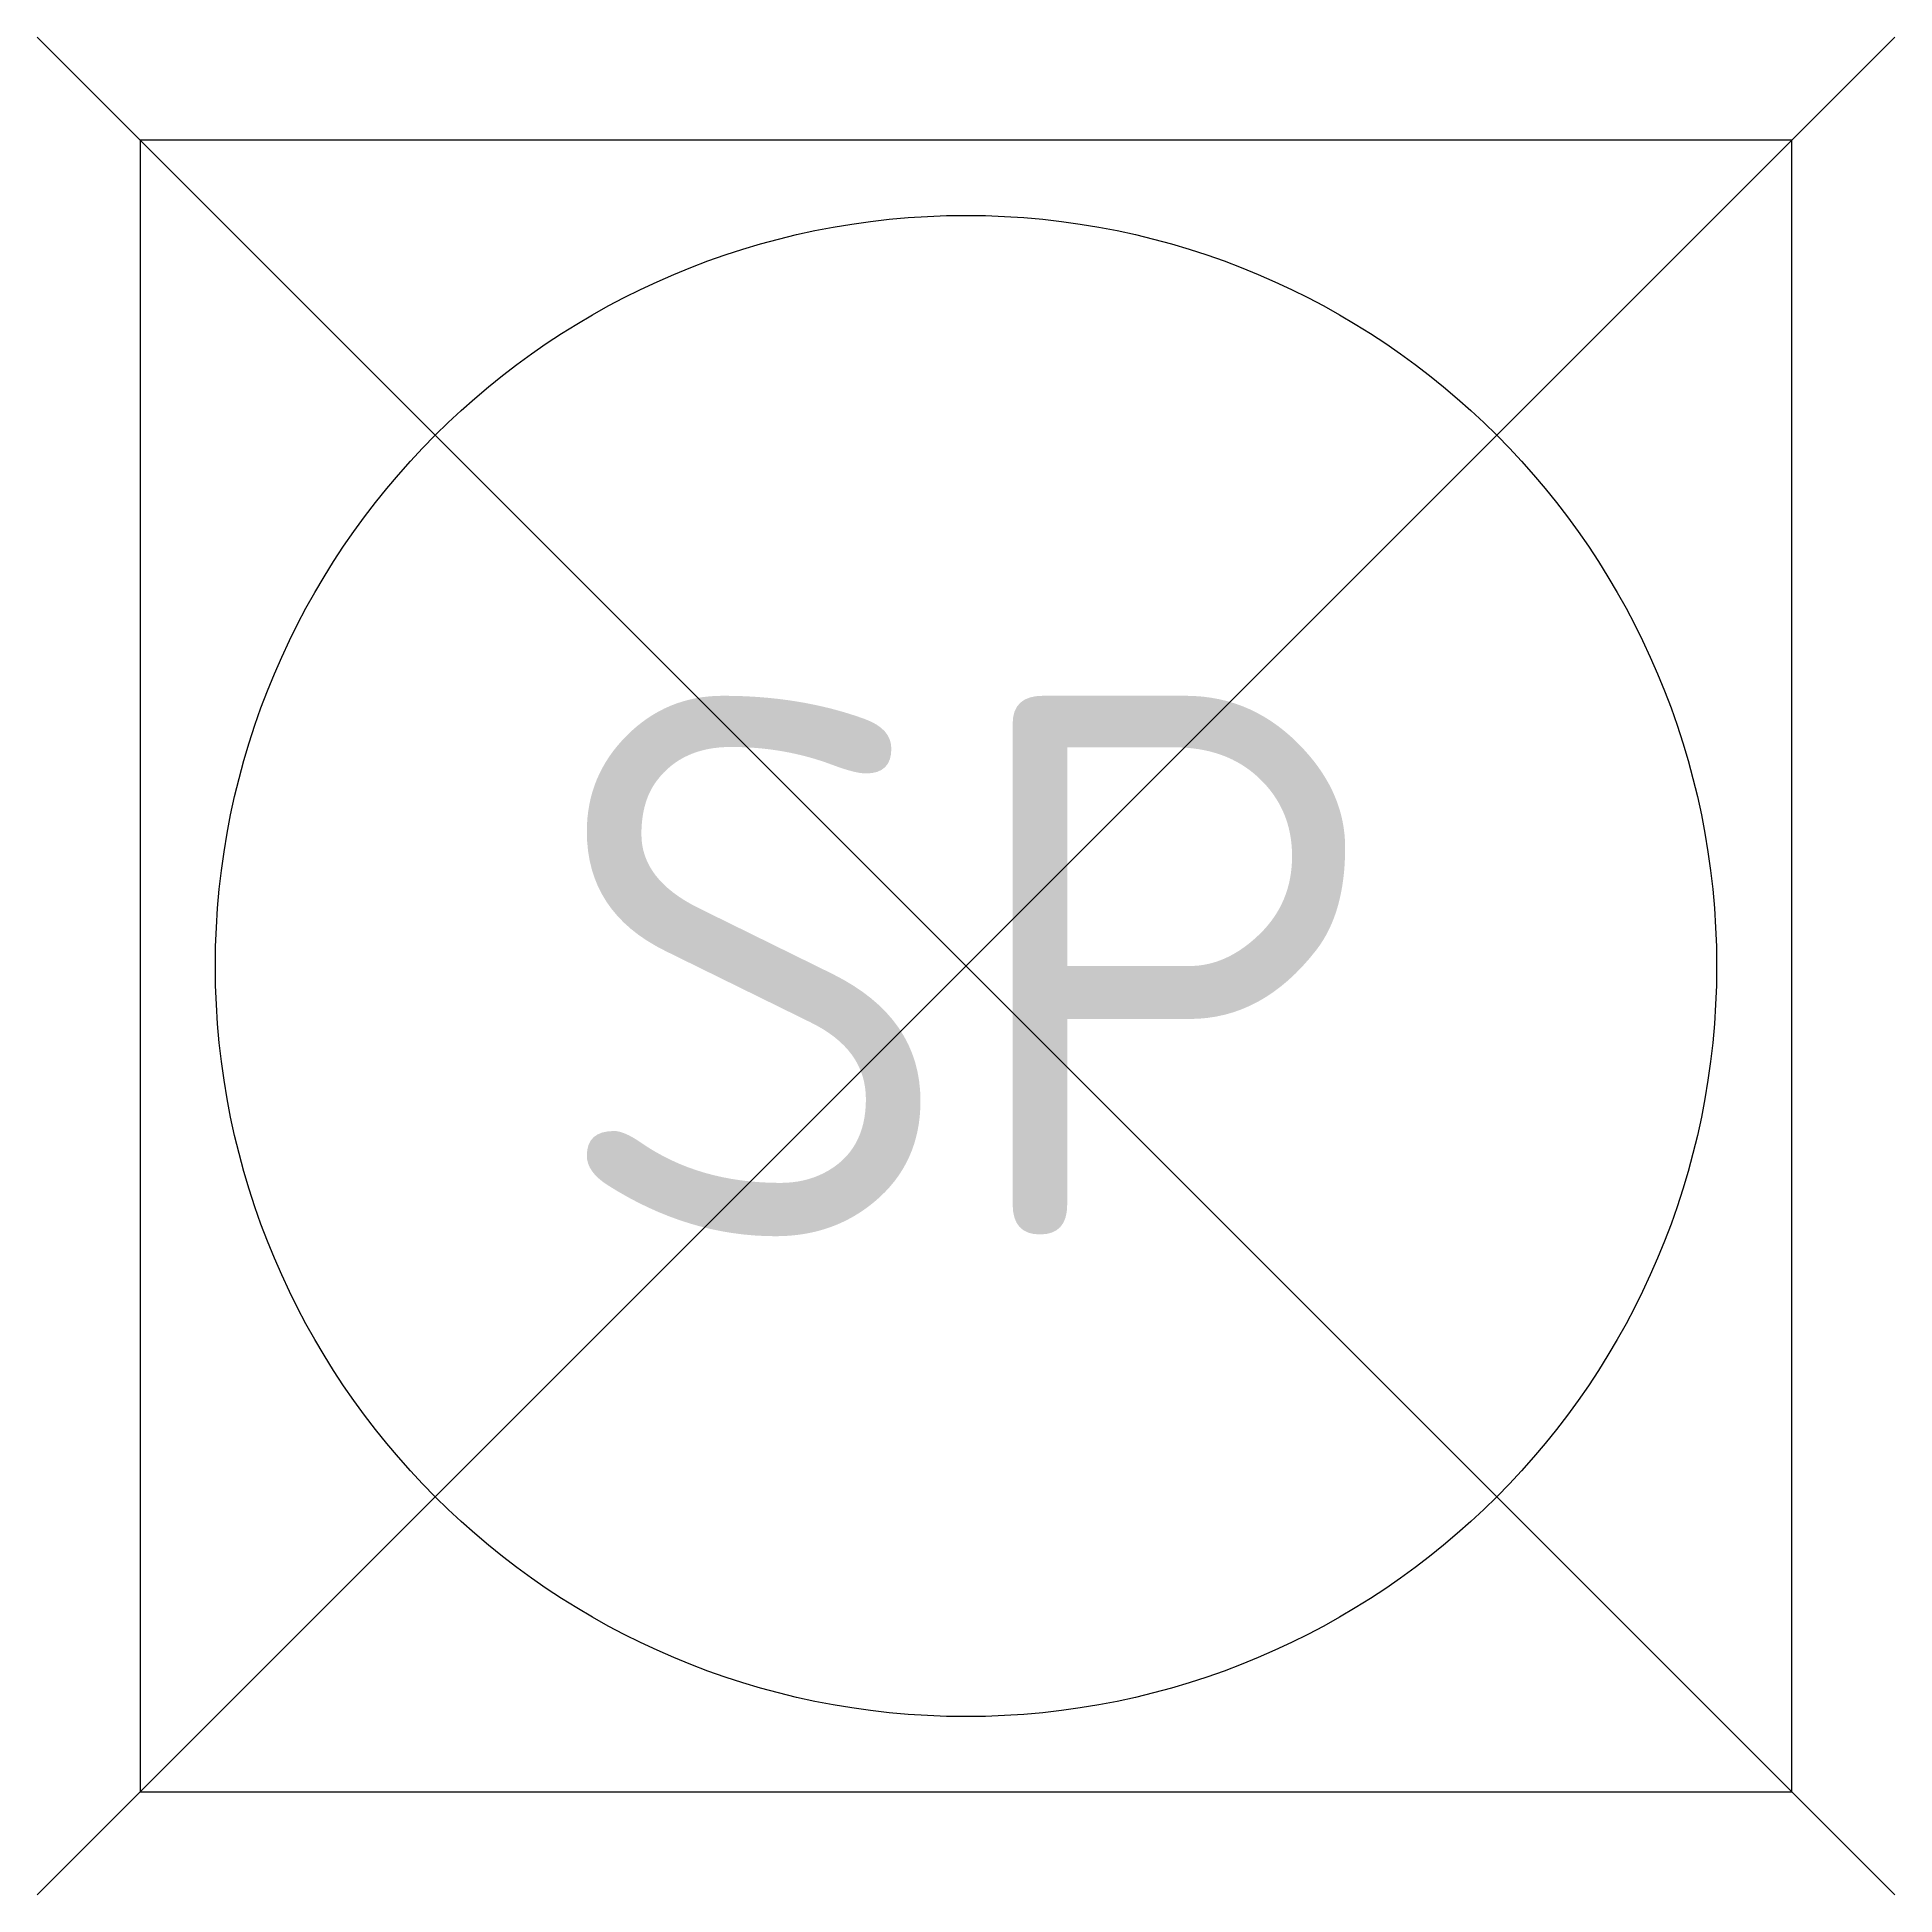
# Model space of a CAD drawing. Header units: metres. Extents: x -0.309 to 0.309, y -0.309 to 0.309.
import ezdxf

# ---------------------------------------------------------------- set-up
doc = ezdxf.new("R2010")
doc.units = ezdxf.units.M
doc.header["$MEASUREMENT"] = 0
doc.styles.add('NLCS-ISO-T18', font='', dxfattribs={"height": 0.0018})
doc.styles.get('NLCS-ISO-T18').set_extended_font_data('NLCS-ISO')

msp = doc.modelspace()

# ---------------------------------------------------------------- linework, layer by layer
for p, q in [((-0.30936, -0.30936), (0.30936, 0.30936)), ((0.30936, -0.30936), (-0.30936, 0.30936))]:
    msp.add_line(p, q)
at = {"flags": 128}
msp.add_lwpolyline([(-0.275, -0.275), (0.275, -0.275), (0.275, 0.275), (-0.275, 0.275)], close=True, dxfattribs=at)
msp.add_circle((0, 0), 0.25)

# ---------------------------------------------------------------- texts
at = {"insert": (0, 0), "char_height": 0.0018, "width": 0.0026983, "attachment_point": 5, "line_spacing_factor": 0.85, "style": 'NLCS-ISO-T18'}
msp.add_mtext('\\H100x;SP', dxfattribs=at)

doc.saveas('drawing.dxf')
